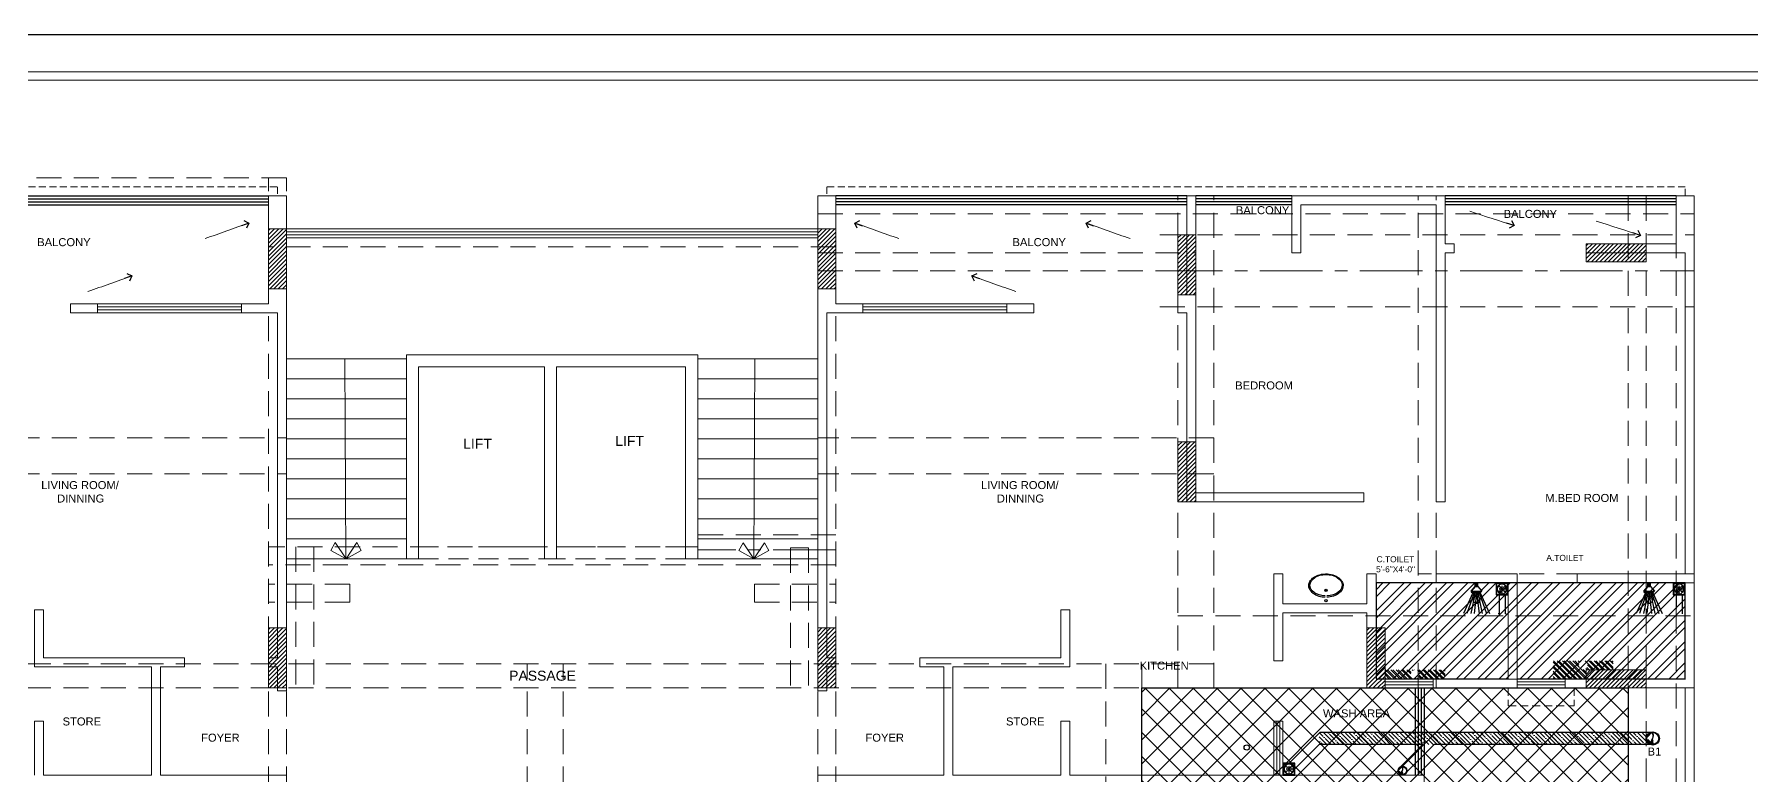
# Model space of a CAD drawing. Header units: inches. Extents: x 1807 to 67852, y 1160 to 20242.
# Drawn here: x 16992 to 17851, y 9468 to 9839 of the extents above; entities that cross this region are included whole.
import ezdxf

# ---------------------------------------------------------------- set-up
doc = ezdxf.new("R2010")
doc.units = ezdxf.units.IN
doc.header["$MEASUREMENT"] = 0
doc.linetypes.add('CENTER', pattern=[2, 1.25, -0.25, 0.25, -0.25])
doc.linetypes.add('DASHED', pattern=[0.75, 0.5, -0.25])
doc.layers.get('0').update_dxf_attribs({"lineweight": 20})
for name, color, linetype, lineweight in [('$TD_AUDIT_GENERATED_(67B1F)', 8, 'Continuous', 15), ('02WINDOW & DOTTED', 8, 'Continuous', 20), ('3 P.V.C. PIPE', 232, 'Continuous', 30), ('4 upvc pip', 5, 'Continuous', 30), ('4 upvc pip hatch', 6, 'Continuous', 5), ('4. UPCV', 6, 'Continuous', 30), ('A-HATCH', 252, 'Continuous', 13), ('Bathing', 3, 'Continuous', 30), ('column_01', 7, 'Continuous', 18), ('Dummy wall', 8, 'Continuous', 18), ('HATCH', 8, 'Continuous', 0), ('N.WALL', 7, 'Continuous', 25), ('Nstair', 8, 'Continuous', 20), ('PROJ.', 8, 'DASHED', 20), ('RAILING', 8, 'Continuous', 25), ('SHOP TEXT', 7, 'Continuous', 15), ('SUNK', 216, 'Continuous', 30), ('SUNK HTACH', 165, 'Continuous', 15), ('wall', 7, 'Continuous', 20), ('WINDOW', 8, 'Continuous', 15)]:
    doc.layers.add(name, color=color, linetype=linetype, lineweight=lineweight)
doc.layers.add('K.Text', color=7, linetype='Continuous')
doc.styles.add('Krupalu', font='arial.ttf', dxfattribs={"height": 8})
doc.styles.add('Krupalu 1', font='arial.ttf')
doc.dimstyles.new('Krupalu', dxfattribs={"dimtxt": 4, "dimasz": 4, "dimexe": 0, "dimexo": 0, "dimgap": 0.09, "dimtad": 0, "dimtoh": 1, "dimdec": 0, "dimzin": 3, "dimdsep": 46, "dimlunit": 4, "dimtxsty": 'Krupalu', "dimblk": 'DOTSMALL', "dimcen": 0, "dimse1": 1, "dimse2": 1, "dimclrd": 256, "dimclre": 256, "dimclrt": 7, "dimadec": 0, "dimazin": 0, "dimtfac": 1, "dimtdec": 0, "dimtofl": 0, "dimtmove": 1, "dimatfit": 0, "dimldrblk": 'OPEN90', "dimfxl": 1, "dimtolj": 1, "dimtzin": 0, "dimlwd": -1, "dimarcsym": 0})
pattern_1 = [(45, (-2883.8112, 0), (-1.0606601718, 1.0606601718), [])]
pattern_2 = [(135, (29859.1354, -82036.0392), (1.325825215, 1.325825215), []), (135, (29858.2515, -82036.0392), (1.325825215, 1.325825215), [])]

# ---------------------------------------------------------------- blocks, each defined once
blk = doc.blocks.new('dfhtutrut')
at = {"layer": 'HATCH'}
h = blk.add_hatch(dxfattribs=at)
h.set_pattern_fill('ANSI31', color=256, scale=12, style=0)
h.set_pattern_definition(pattern_1)
h.paths.add_polyline_path([(142520.43, -629915.98), (142520.43, -629945.98), (142529.43, -629945.98), (142529.43, -629915.98)])
h = blk.add_hatch(dxfattribs=at)
h.set_pattern_fill('ANSI31', color=256, scale=12, style=0)
h.set_pattern_definition(pattern_1)
h.paths.add_polyline_path([(142794.93, -629915.98), (142794.93, -629945.98), (142803.93, -629945.98), (142803.93, -629915.98)])
h = blk.add_hatch(dxfattribs=at)
h.set_pattern_fill('ANSI31', color=256, scale=12, style=0)
h.set_pattern_definition(pattern_1)
h.paths.add_polyline_path([(142974.93, -629918.98), (142974.93, -629948.98), (142983.93, -629948.98), (142983.93, -629918.98)])
h = blk.add_hatch(dxfattribs=at)
h.set_pattern_fill('ANSI31', color=256, scale=12, style=0)
h.set_pattern_definition(pattern_1)
h.paths.add_polyline_path([(143208.93, -629932.48), (143178.93, -629932.48), (143178.93, -629923.48), (143208.93, -629923.48)])
h = blk.add_hatch(dxfattribs=at)
h.set_pattern_fill('ANSI31', color=256, scale=12, style=0)
h.set_pattern_definition(pattern_1)
h.paths.add_polyline_path([(142983.93, -630052.48), (142983.93, -630022.48), (142974.93, -630022.48), (142974.93, -630052.48)])
h = blk.add_hatch(dxfattribs=at)
h.set_pattern_fill('ANSI31', color=256, scale=12, style=0)
h.set_pattern_definition(pattern_1)
h.paths.add_polyline_path([(142529.43, -630145.48), (142529.43, -630115.48), (142520.43, -630115.48), (142520.43, -630145.48)])
h = blk.add_hatch(dxfattribs=at)
h.set_pattern_fill('ANSI31', color=256, scale=12, style=0)
h.set_pattern_definition(pattern_1)
h.paths.add_polyline_path([(142803.93, -630145.48), (142803.93, -630115.48), (142794.93, -630115.48), (142794.93, -630145.48)])
h = blk.add_hatch(dxfattribs=at)
h.set_pattern_fill('ANSI31', color=256, scale=12, style=0)
h.set_pattern_definition(pattern_1)
h.paths.add_polyline_path([(143078.43, -630145.48), (143078.43, -630115.48), (143069.43, -630115.48), (143069.43, -630145.48)])
h = blk.add_hatch(dxfattribs=at)
h.set_pattern_fill('ANSI31', color=256, scale=12, style=0)
h.set_pattern_definition(pattern_1)
h.paths.add_polyline_path([(143208.94, -630145.48), (143178.94, -630145.48), (143178.94, -630136.48), (143208.94, -630136.48)])
at = {"layer": 'column_01'}
for points in [[(142520.43, -629915.98), (142520.43, -629945.98), (142529.43, -629945.98), (142529.43, -629915.98)], [(142794.93, -629915.98), (142794.93, -629945.98), (142803.93, -629945.98), (142803.93, -629915.98)], [(142974.93, -629918.98), (142974.93, -629948.98), (142983.93, -629948.98), (142983.93, -629918.98)], [(143208.93, -629932.48), (143178.93, -629932.48), (143178.93, -629923.48), (143208.93, -629923.48)], [(142983.93, -630052.48), (142983.93, -630022.48), (142974.93, -630022.48), (142974.93, -630052.48)], [(142529.43, -630145.48), (142529.43, -630115.48), (142520.43, -630115.48), (142520.43, -630145.48)], [(142803.93, -630145.48), (142803.93, -630115.48), (142794.93, -630115.48), (142794.93, -630145.48)], [(143078.43, -630145.48), (143078.43, -630115.48), (143069.43, -630115.48), (143069.43, -630145.48)], [(143208.94, -630145.48), (143178.94, -630145.48), (143178.94, -630136.48), (143208.94, -630136.48)]]:
    blk.add_lwpolyline(points, close=True, dxfattribs=at)
blk = doc.blocks.new('Shower')
at = {"layer": 'Bathing'}
h = blk.add_hatch(color=256, dxfattribs=at)
h.paths.add_polyline_path([(60267.42, -3620.43), (60268.65, -3620.43), (60268.65, -3618.64), (60267.42, -3618.64)])
h.paths.add_polyline_path([(60270.16, -3623.63), (60270.73, -3622.8), (60265.35, -3622.8), (60266.15, -3623.63)])
at = {"layer": 'Bathing', "ltscale": 3}
for p, q in [((60267.42, -3620.43), (60265.35, -3622.8)), ((60267.42, -3620.43), (60267.42, -3618.64)), ((60268.65, -3618.64), (60267.42, -3618.64)), ((60268.65, -3618.64), (60267.42, -3618.64)), ((60268.65, -3620.43), (60267.42, -3620.43)), ((60268.65, -3620.43), (60267.42, -3620.43)), ((60268.65, -3620.43), (60268.65, -3618.64)), ((60268.65, -3620.43), (60270.73, -3622.8)), ((60266.15, -3623.63), (60261.5, -3634)), ((60266.78, -3623.63), (60263.15, -3634)), ((60267.42, -3623.63), (60265.17, -3634)), ((60265.35, -3622.8), (60266.15, -3623.63)), ((60270.73, -3622.8), (60265.35, -3622.8)), ((60266.15, -3623.63), (60270.16, -3623.63)), ((60268.04, -3623.63), (60266.8, -3634)), ((60268.04, -3623.63), (60269.27, -3634)), ((60268.65, -3623.63), (60270.9, -3634)), ((60269.29, -3623.63), (60272.92, -3634)), ((60269.92, -3623.63), (60274.57, -3634)), ((60270.16, -3623.63), (60270.73, -3622.8))]:
    blk.add_line(p, q, dxfattribs=at)
for points in [[(60267.42, -3620.43), (60265.35, -3622.8)], [(60270.73, -3622.8), (60268.65, -3620.43)]]:
    blk.add_lwpolyline(points, dxfattribs=at)
blk.add_circle((60268.04, -3627.04), 1.78, dxfattribs=at)
blk = doc.blocks.new('rwrwq')
at = {"layer": 'Bathing'}
for points in [[(19894.37, -3202.34), (19894.37, -3196.34), (19900.37, -3196.34), (19900.37, -3202.34)], [(19894.65, -3202.07), (19894.65, -3196.62), (19900.1, -3196.62), (19900.1, -3202.07)]]:
    blk.add_lwpolyline(points, close=True, dxfattribs=at)
for centre, radius in [((19897.37, -3199.34), 2.42), ((19895.5, -3199.34), 0.129), ((19895.93, -3197.89), 0.129), ((19895.93, -3200.79), 0.129), ((19896.22, -3199.34), 0.129), ((19896.42, -3198.38), 0.129), ((19896.42, -3200.3), 0.129), ((19896.87, -3199.34), 0.129), ((19896.94, -3198.91), 0.129), ((19896.94, -3199.77), 0.129), ((19897.37, -3198.11), 0.129), ((19897.37, -3198.11), 0.129), ((19897.37, -3198.83), 0.129), ((19897.37, -3198.83), 0.129), ((19897.37, -3199.34), 0.129), ((19897.37, -3199.85), 0.129), ((19897.37, -3199.85), 0.129), ((19897.37, -3200.57), 0.129), ((19897.37, -3200.57), 0.129), ((19897.37, -3201.28), 0.129), ((19897.37, -3201.28), 0.129), ((19897.81, -3198.91), 0.129), ((19897.81, -3199.77), 0.129), ((19897.88, -3199.34), 0.129), ((19898.33, -3198.38), 0.129), ((19898.33, -3200.3), 0.129), ((19898.52, -3199.34), 0.129), ((19898.82, -3197.89), 0.129), ((19898.82, -3200.79), 0.129)]:
    blk.add_circle(centre, radius, dxfattribs=at)
blk = doc.blocks.new('_DotSmall')
at = {"color": 0, "linetype": 'ByBlock', "const_width": 0.5}
blk.add_lwpolyline([(-0.0625, 0, 1), (0.0625, 0, 1)], format="xyb", close=True, dxfattribs=at)
blk = doc.blocks.new('_Open90')
at = {"color": 0, "linetype": 'ByBlock', "lineweight": -2}
for p, q in [((0, 0), (-1, 0)), ((-0.5, 0.5), (0, 0)), ((0, 0), (-0.5, -0.5))]:
    blk.add_line(p, q, dxfattribs=at)
blk = doc.blocks.new('zw$137B')
at = {"layer": '$TD_AUDIT_GENERATED_(67B1F)', "linetype": 'DASHED', "lineweight": -2, "ltscale": 25}
for p, q in [((-135, 94.5), (-573, 94.5)), ((-144, -268.5), (-144, 94.5)), ((-135, -268.5), (-135, 94.5)), ((-135, 85.5), (-573, 85.5)), ((130.5, 85.5), (568.5, 85.5)), ((130.5, -268.5), (130.5, 85.5)), ((139.5, -268.5), (139.5, 85.5)), ((310.5, -160.5), (310.5, 85.5)), ((328.5, -160.5), (328.5, 85.5)), ((430.5, -160.5), (430.5, 85.5)), ((439.5, -160.5), (439.5, 85.5)), ((535.5, 85.5), (535.5, -277.5)), ((544.5, 85.5), (544.5, -277.5)), ((559.5, 85.5), (559.5, -1140)), ((568.5, 85.5), (568.5, -1140)), ((139.5, 69), (-144, 69)), ((130.5, 76.5), (568.5, 76.5)), ((301.5, 66), (568.5, 66)), ((139.5, 60), (-144, 60)), ((301.5, 30), (568.5, 30)), ((139.5, -84), (70.5, -84)), ((70.5, -90), (-144, -90)), ((139.5, -99), (-144, -99)), ((310.5, -124.5), (568.5, -124.5)), ((328.5, -148.5), (-424.5, -148.5)), ((274.5, -148.5), (274.5, -516)), ((292.5, -148.5), (292.5, -516)), ((328.5, -160.5), (-424.5, -160.5)), ((310.5, -160.5), (568.5, -160.5)), ((568.5, -160.5), (422.64, -160.5))]:
    blk.add_line(p, q, dxfattribs=at)
at = {"layer": '$TD_AUDIT_GENERATED_(67B1F)', "linetype": 'CENTER', "lineweight": -2, "ltscale": 25}
for p, q in [((301.5, 48), (568.5, 48)), ((139.5, -91.5), (70.5, -91.5))]:
    blk.add_line(p, q, dxfattribs=at)
at = {"layer": '$TD_AUDIT_GENERATED_(67B1F)', "color": 3, "linetype": 'DASHED', "lineweight": -2, "ltscale": 25}
for p, q in [((-327.19, -35.5), (-135, -35.5)), ((328.5, -35.5), (130.5, -35.5)), ((-327.19, -53.5), (-135, -53.5)), ((328.5, -53.5), (130.5, -53.5)), ((-14.66, -268.5), (-14.66, -148.5)), ((3.34, -268.5), (3.34, -148.5))]:
    blk.add_line(p, q, dxfattribs=at)
at = {"layer": '$TD_AUDIT_GENERATED_(67B1F)', "linetype": 'DASHED', "lineweight": -2, "ltscale": 25}
for points in [[(130.5, 57), (319.5, 57)], [(130.5, 48), (319.5, 48)], [(568.5, -103.5), (430.5, -103.5)], [(568.5, -108), (430.5, -108)]]:
    blk.add_lwpolyline(points, dxfattribs=at)
at = {"layer": '$TD_AUDIT_GENERATED_(67B1F)', "color": 3, "linetype": 'DASHED', "lineweight": -2, "ltscale": 25}
for points in [[(-130.31, -90), (-130.31, -160.5)], [(-121.31, -90), (-121.31, -160.5)], [(116.81, -90.46), (116.81, -160.5)], [(125.81, -90.46), (116.81, -90.46)], [(125.81, -90.46), (125.81, -160.5)], [(-103.38, -108.59), (-144, -108.59)], [(-103.38, -108.59), (-103.38, -117.59)], [(98.88, -108.59), (139.5, -108.59)], [(98.88, -117.59), (98.88, -108.59)], [(-103.38, -117.59), (-144, -117.59)], [(98.88, -117.59), (139.5, -117.59)]]:
    blk.add_lwpolyline(points, dxfattribs=at)

msp = doc.modelspace()

# ---------------------------------------------------------------- hatches: boundary and pattern name
at = {"layer": '4 upvc pip hatch'}
h = msp.add_hatch(dxfattribs=at)
h.set_pattern_fill('ANSI35', color=256, scale=12, angle=180, style=0)
h.set_pattern_definition([(135, (41561.6698, 282.477), (2.12132034, 2.12132034), []), (135, (41559.5484, 282.477), (2.12132034, 2.12132034), [3.75, -0.75, 0, -0.75])])
h.paths.add_polyline_path([(17797.78, 9483.94), (17634.36, 9483.94), (17634.36, 9489.94), (17797.78, 9489.94)])
at = {"layer": '4 upvc pip hatch', "ltscale": 10}
h = msp.add_hatch(dxfattribs=at)
h.set_pattern_fill('ANSI31', color=256, scale=3, angle=180, style=0)
h.set_pattern_definition([(135, (81485.6785, -131239.00237), (0.2651650429, 0.2651650429), [])])
edge = h.paths.add_edge_path()
edge.add_spline(control_points=[(17801.29, 9483.97), (17800.88, 9484.53), (17799.85, 9485.92), (17802.12, 9487.98), (17801.13, 9489.37), (17800.73, 9489.94)], knot_values=[0, 0, 0, 0, 1.259254, 3.09623, 4.348223, 4.348223, 4.348223, 4.348223], degree=3, periodic=0)
edge.add_arc((17801.08, 9486.96), 3, 180, 276.73796, ccw=False)
edge.add_arc((17801.08, 9486.96), 3, 94.06339, 180, ccw=False)
h = msp.add_hatch(dxfattribs=at)
h.set_pattern_fill('ANSI31', color=256, scale=2, angle=180, style=0)
h.set_pattern_definition([(135, (60132.385, -84346.43307), (0.1767766953, 0.1767766953), [])])
edge = h.paths.add_edge_path()
edge.add_spline(control_points=[(17676.13, 9468.88), (17675.85, 9469.26), (17675.17, 9470.18), (17676.68, 9471.55), (17676.02, 9472.48), (17675.75, 9472.86)], knot_values=[0, 0, 0, 0, 1.259254, 3.09623, 4.348223, 4.348223, 4.348223, 4.348223], degree=3, periodic=0)
edge.add_arc((17675.99, 9470.87), 2, 180, 276.73796, ccw=False)
edge.add_arc((17675.99, 9470.87), 2, 94.06339, 180, ccw=False)
at = {"layer": 'Dummy wall', "ltscale": 10}
h = msp.add_hatch(dxfattribs=at)
h.set_pattern_fill('ANSI32', color=256, scale=5, angle=180, style=0)
h.set_pattern_definition(pattern_2)
h.paths.add_polyline_path([(17697.28, 9516.67), (17697.28, 9521.17), (17686.72, 9521.17), (17685.26, 9521.17), (17682.28, 9521.17, -2.414214), (17680.14, 9519.03, -0.408178), (17682.24, 9521.17), (17679.3, 9521.17), (17677.75, 9521.17), (17667.28, 9521.17), (17667.28, 9516.67), (17691.28, 9516.67)])
h = msp.add_hatch(dxfattribs=at)
h.set_pattern_fill('ANSI32', color=256, scale=5, angle=180, style=0)
h.set_pattern_definition(pattern_2)
h.paths.add_polyline_path([(17767.78, 9516.67), (17767.78, 9521.17), (17781.28, 9521.17), (17781.28, 9525.67), (17769.26, 9525.67), (17766.28, 9525.67, -2.414214), (17764.14, 9523.53, -0.414214), (17766.28, 9525.67), (17763.3, 9525.67), (17751.28, 9525.67), (17751.28, 9516.67), (17757.28, 9516.67)])
at = {"layer": 'SUNK HTACH', "ltscale": 10}
h = msp.add_hatch(dxfattribs=at)
h.set_pattern_fill('ANSI32', color=63, scale=20, angle=180, style=0)
h.set_pattern_definition([(45, (16684.781, 9516.628), (-5.3033, 5.3033), []), (45, (16688.317, 9516.628), (-5.3033, 5.3033), [])])
h.paths.add_polyline_path([(17817.28, 9564.67), (17662.78, 9564.67), (17662.78, 9516.72), (17817.28, 9516.63)])
h = msp.add_hatch(dxfattribs=at)
h.set_pattern_fill('ANSI37', color=1, scale=67.5, style=0)
h.set_pattern_definition([(45, (11951.298, -55328.927), (-5.9662135, 5.9662135), []), (135, (11951.298, -55328.927), (-5.9662135, -5.9662135), [])])
h.paths.add_polyline_path([(17545.78, 9512.17), (17788.78, 9512.17), (17788.78, 9404.17), (17545.78, 9404.17)])

# ---------------------------------------------------------------- linework, layer by layer
at = {"layer": '02WINDOW & DOTTED'}
for p, q in [((17118.28, 9741.67), (17383.78, 9741.67)), ((17118.28, 9740.17), (17383.78, 9740.17)), ((17118.28, 9738.67), (17383.78, 9738.67)), ((17118.28, 9737.17), (17383.78, 9737.17))]:
    msp.add_line(p, q, dxfattribs=at)
at = {"layer": '02WINDOW & DOTTED', "linetype": 'DASHED', "ltscale": 20}
for p, q in [((17184.28, 9582.67), (17247.28, 9582.67)), ((17317.78, 9582.67), (17253.28, 9582.67)), ((17184.28, 9576.67), (17247.28, 9576.67)), ((17317.78, 9576.67), (17253.28, 9576.67))]:
    msp.add_line(p, q, dxfattribs=at)
at = {"layer": '3 P.V.C. PIPE', "ltscale": 50}
for p, q in [((17724.28, 9558.67), (17724.28, 9549.29)), ((17727.28, 9558.67), (17727.28, 9549.29)), ((17812.78, 9558.67), (17812.78, 9551.95)), ((17815.78, 9558.67), (17815.78, 9549.29)), ((17724.28, 9549.29), (17723.78, 9549.29)), ((17727.78, 9549.29), (17727.28, 9549.29))]:
    msp.add_line(p, q, dxfattribs=at)
at = {"layer": '4 upvc pip'}
msp.add_lwpolyline([(16490.39, 9838.79), (18913.59, 9838.79), (18913.59, 8125.42), (16490.39, 8125.42)], close=True, dxfattribs=at)
at = {"layer": '4. UPCV', "ltscale": 10}
for p, q in [((17634.71, 9489.93), (17619.18, 9474.4)), ((17634.36, 9483.93), (17622.01, 9471.57)), ((17686.22, 9483.94), (17634.36, 9483.93)), ((17801.08, 9489.96), (17634.71, 9489.93)), ((17674.57, 9472.29), (17686.22, 9483.94)), ((17677.4, 9469.46), (17691.88, 9483.94)), ((17801.08, 9483.96), (17691.88, 9483.94))]:
    msp.add_line(p, q, dxfattribs=at)
for centre, radius in [((17801.08, 9486.96), 3.3), ((17801.08, 9486.96), 3), ((17675.99, 9470.87), 2.2), ((17675.99, 9470.87), 2)]:
    msp.add_circle(centre, radius, dxfattribs=at)
for points, knots in [([(17801.29, 9483.97), (17800.88, 9484.53), (17799.85, 9485.92), (17802.12, 9487.98), (17801.13, 9489.37), (17800.73, 9489.94)], [0, 0, 0, 0, 1.888881, 4.644345, 6.522333, 6.522333, 6.522333, 6.522333]), ([(17676.13, 9468.88), (17675.85, 9469.26), (17675.17, 9470.18), (17676.68, 9471.55), (17676.02, 9472.48), (17675.75, 9472.86)], [0, 0, 0, 0, 1.259254, 3.096229, 4.348222, 4.348222, 4.348222, 4.348222])]:
    msp.add_open_spline(points, degree=3, knots=knots, dxfattribs=at)
at = {"layer": 'A-HATCH'}
for points in [[(18847.85, 9820.03), (16552.06, 9820.03, 0.414214), (16509.16, 9777.12), (16509.16, 8191.17, 0.414214), (16556.14, 8144.18), (18844.79, 8144.18, 0.414214), (18894.83, 8194.22), (18894.83, 9773.04, 0.414214)], [(18847.85, 9815.86), (16552.06, 9815.86, 0.414214), (16513.33, 9777.12), (16513.33, 8191.17, 0.414214), (16556.14, 8148.35), (18844.79, 8148.35, 0.414214), (18890.66, 8194.22), (18890.66, 9773.04, 0.414214)]]:
    msp.add_lwpolyline(points, format="xyb", close=True, dxfattribs=at)
at = {"layer": 'Bathing'}
for centre, radius in [((17637.82, 9561.01), 0.548), ((17637.82, 9561.01), 0.403), ((17637.76, 9555.79), 0.616)]:
    msp.add_circle(centre, radius, dxfattribs=at)
at = {"layer": 'Bathing', "extrusion": (-0.000530124, 2.76424e-10, 1)}
msp.add_circle((17598.17, 9482.44, -8.88), 1.32, dxfattribs=at)
at = {"layer": 'Bathing', "extrusion": (0, 0, -1)}
msp.add_ellipse((17637.82, 9563.52), major_axis=(8.06, 0), ratio=0.663758, start_param=1.630196, end_param=7.796446, dxfattribs=at)
at = {"layer": 'Bathing'}
for points, knots in [([(17637.44, 9557.49), (17636.39, 9557.52), (17635.35, 9557.68), (17633.25, 9558.29), (17632.23, 9558.79), (17630.56, 9560.06), (17629.93, 9560.83), (17629.31, 9562.27), (17629.19, 9562.91), (17629.26, 9564.18), (17629.44, 9564.8), (17630.08, 9565.97), (17630.52, 9566.51), (17631.63, 9567.45), (17632.29, 9567.86), (17634.08, 9568.68), (17635.3, 9568.99), (17637.82, 9569.24), (17639.12, 9569.17), (17641.55, 9568.65), (17642.68, 9568.21), (17644.56, 9567.01), (17645.31, 9566.25), (17646.14, 9564.75), (17646.33, 9564.04), (17646.33, 9563.33)], [1.610972, 1.610972, 1.610972, 1.610972, 1.985827, 1.985827, 2.425311, 2.425311, 2.864794, 2.864794, 3.176532, 3.176532, 3.48827, 3.48827, 3.800008, 3.800008, 4.111746, 4.111746, 4.567037, 4.567037, 5.022328, 5.022328, 5.477619, 5.477619, 5.93291, 5.93291, 6.283185, 6.283185, 6.283185, 6.283185]), ([(17646.33, 9563.33), (17646.33, 9562.87), (17646.25, 9562.4), (17645.79, 9561.1), (17645.21, 9560.3), (17643.64, 9558.98), (17642.64, 9558.44), (17640.49, 9557.73), (17639.33, 9557.53), (17638.17, 9557.49)], [0, 0, 0, 0, 0.227893, 0.227893, 0.667377, 0.667377, 1.10686, 1.10686, 1.523521, 1.523521, 1.523521, 1.523521])]:
    msp.add_open_spline(points, degree=3, knots=knots, dxfattribs=at)
at = {"layer": 'Nstair', "ltscale": 10}
for p, q in [((17178.28, 9676.67), (17118.28, 9676.67)), ((17147.51, 9676.68), (17148.03, 9576.68)), ((17323.78, 9676.67), (17383.78, 9676.67)), ((17352.38, 9676.67), (17351.85, 9576.67)), ((17178.28, 9666.67), (17118.28, 9666.67)), ((17323.78, 9666.67), (17383.78, 9666.67)), ((17178.28, 9656.67), (17118.28, 9656.67)), ((17323.78, 9656.67), (17383.78, 9656.67)), ((17178.28, 9646.67), (17118.28, 9646.67)), ((17323.78, 9646.67), (17383.78, 9646.67)), ((17178.28, 9636.67), (17118.28, 9636.67)), ((17323.78, 9636.67), (17383.78, 9636.67)), ((17178.28, 9626.67), (17118.28, 9626.67)), ((17323.78, 9626.67), (17383.78, 9626.67)), ((17178.28, 9616.67), (17118.28, 9616.67)), ((17323.78, 9616.67), (17383.78, 9616.67)), ((17178.28, 9606.67), (17118.28, 9606.67)), ((17323.78, 9606.67), (17383.78, 9606.67)), ((17178.28, 9596.67), (17118.28, 9596.67)), ((17323.78, 9596.67), (17383.78, 9596.67)), ((17178.28, 9586.67), (17118.28, 9586.67)), ((17323.78, 9586.67), (17383.78, 9586.67)), ((17140.49, 9580.9), (17142.66, 9584.79)), ((17148.04, 9576.68), (17140.49, 9580.9)), ((17142.66, 9584.79), (17148.04, 9576.68)), ((17153.41, 9584.79), (17148.04, 9576.68)), ((17148.04, 9576.68), (17155.58, 9580.9)), ((17155.58, 9580.9), (17153.41, 9584.79)), ((17344.31, 9580.9), (17346.48, 9584.78)), ((17351.86, 9576.68), (17344.31, 9580.9)), ((17346.48, 9584.78), (17351.86, 9576.68)), ((17357.23, 9584.78), (17351.86, 9576.68)), ((17351.86, 9576.68), (17359.4, 9580.9)), ((17359.4, 9580.9), (17357.23, 9584.78)), ((17178.28, 9576.67), (17118.28, 9576.67)), ((17323.78, 9576.67), (17383.78, 9576.67))]:
    msp.add_line(p, q, dxfattribs=at)
at = {"layer": 'PROJ.', "ltscale": 8}
for p, q in [((17728.78, 9512.17), (17728.78, 9503.17)), ((17761.78, 9512.17), (17761.78, 9503.17)), ((17728.78, 9503.17), (17761.78, 9503.17))]:
    msp.add_line(p, q, dxfattribs=at)
at = {"layer": 'PROJ.', "ltscale": 7}
for points in [[(16684.78, 9758.17), (16684.78, 9762.67), (17113.78, 9762.67), (17113.78, 9758.17)], [(17817.28, 9758.17), (17817.28, 9762.67), (17388.28, 9762.67), (17388.28, 9758.17)]]:
    msp.add_lwpolyline(points, dxfattribs=at)
at = {"layer": 'RAILING'}
for p, q in [((16933.78, 9758.17), (17109.28, 9758.17)), ((17568.28, 9758.17), (17392.78, 9758.17)), ((17620.78, 9758.17), (17572.78, 9758.17)), ((17812.78, 9758.17), (17697.28, 9758.17)), ((16933.78, 9756.67), (17109.28, 9756.67)), ((16933.78, 9755.17), (17109.28, 9755.17)), ((16933.78, 9753.67), (17109.28, 9753.67)), ((17568.28, 9756.67), (17392.78, 9756.67)), ((17568.28, 9755.17), (17392.78, 9755.17)), ((17568.28, 9753.67), (17392.78, 9753.67)), ((17620.78, 9756.67), (17572.78, 9756.67)), ((17620.78, 9755.17), (17572.78, 9755.17)), ((17620.78, 9753.67), (17572.78, 9753.67)), ((17812.78, 9756.67), (17697.28, 9756.67)), ((17812.78, 9755.17), (17697.28, 9755.17)), ((17812.78, 9753.67), (17697.28, 9753.67)), ((17682.28, 9512.17), (17682.28, 9468.67)), ((17683.78, 9512.17), (17683.78, 9468.67)), ((17685.28, 9512.17), (17685.28, 9468.67)), ((17686.78, 9512.17), (17686.78, 9468.67))]:
    msp.add_line(p, q, dxfattribs=at)
at = {"layer": 'SUNK'}
for points in [[(17817.28, 9564.67), (17662.78, 9564.67), (17662.78, 9516.72), (17817.28, 9516.63)], [(17545.78, 9512.17), (17788.78, 9512.17), (17788.78, 9404.17), (17545.78, 9404.17)]]:
    msp.add_lwpolyline(points, close=True, dxfattribs=at)
at = {"layer": 'wall'}
for p, q in [((17109.28, 9758.17), (17109.28, 9704.17)), ((17109.28, 9758.17), (17118.28, 9758.17)), ((17118.28, 9758.17), (17118.28, 9510.67)), ((17383.78, 9758.17), (17383.78, 9510.67)), ((17392.78, 9758.17), (17383.78, 9758.17)), ((17392.78, 9758.17), (17392.78, 9704.17)), ((17568.28, 9758.17), (17568.28, 9708.67)), ((17572.78, 9758.17), (17568.28, 9758.17)), ((17572.78, 9758.17), (17572.78, 9609.67)), ((17620.78, 9758.17), (17620.78, 9729.67)), ((17697.28, 9758.17), (17620.78, 9758.17)), ((17697.28, 9758.17), (17697.28, 9734.17)), ((17812.78, 9734.17), (17812.78, 9758.17)), ((17821.78, 9758.17), (17812.78, 9758.17)), ((17821.78, 9758.17), (17821.78, 9512.17)), ((17625.28, 9753.67), (17625.28, 9729.67)), ((17692.78, 9753.67), (17625.28, 9753.67)), ((17692.78, 9753.67), (17692.78, 9605.17)), ((17697.28, 9734.17), (17701.78, 9734.17)), ((17701.78, 9729.67), (17701.78, 9734.17)), ((17767.78, 9729.67), (17767.78, 9734.17)), ((17767.78, 9734.17), (17812.78, 9734.17)), ((17767.78, 9734.17), (17797.78, 9734.17)), ((17767.78, 9725.17), (17767.78, 9734.17)), ((17797.78, 9734.17), (17797.78, 9725.17)), ((17620.78, 9729.67), (17625.28, 9729.67)), ((17697.28, 9729.67), (17701.78, 9729.67)), ((17697.28, 9729.67), (17697.28, 9605.17)), ((17767.78, 9729.67), (17817.28, 9729.67)), ((17797.78, 9725.17), (17767.78, 9725.17)), ((17817.28, 9729.67), (17817.28, 9569.17)), ((17563.78, 9699.67), (17563.78, 9708.67)), ((17563.78, 9708.67), (17568.28, 9708.67)), ((17010.28, 9704.17), (17010.28, 9699.67)), ((17010.28, 9704.17), (17023.78, 9704.17)), ((17010.28, 9699.67), (17023.78, 9699.67)), ((17023.78, 9699.67), (17023.78, 9704.17)), ((17095.78, 9699.67), (17095.78, 9704.17)), ((17095.78, 9704.17), (17109.28, 9704.17)), ((17095.78, 9699.67), (17113.78, 9699.67)), ((17113.78, 9699.67), (17113.78, 9527.17)), ((17388.28, 9699.67), (17388.28, 9527.17)), ((17406.28, 9699.67), (17388.28, 9699.67)), ((17406.28, 9704.17), (17392.78, 9704.17)), ((17406.28, 9699.67), (17406.28, 9704.17)), ((17491.78, 9704.17), (17478.28, 9704.17)), ((17478.28, 9699.67), (17478.28, 9704.17)), ((17491.78, 9699.67), (17478.28, 9699.67)), ((17491.78, 9704.17), (17491.78, 9699.67)), ((17568.28, 9699.67), (17563.78, 9699.67)), ((17568.28, 9699.67), (17568.28, 9605.17)), ((17253.28, 9678.67), (17178.28, 9678.67)), ((17178.28, 9678.67), (17178.28, 9576.67)), ((17184.28, 9576.67), (17184.28, 9672.67)), ((17184.28, 9672.67), (17247.28, 9672.67)), ((17247.28, 9678.67), (17323.78, 9678.67)), ((17247.28, 9672.67), (17247.28, 9576.67)), ((17247.28, 9576.67), (17247.28, 9672.67)), ((17253.28, 9576.67), (17253.28, 9672.67)), ((17317.78, 9672.67), (17253.28, 9672.67)), ((17253.28, 9672.67), (17253.28, 9576.67)), ((17317.78, 9576.67), (17317.78, 9672.67)), ((17323.78, 9678.67), (17323.78, 9576.67)), ((17656.78, 9605.17), (17568.28, 9605.17)), ((17656.78, 9609.67), (17572.78, 9609.67)), ((17656.78, 9609.67), (17656.78, 9605.17)), ((17697.28, 9605.17), (17692.78, 9605.17)), ((17178.28, 9576.67), (17184.28, 9576.67)), ((17247.28, 9576.67), (17253.28, 9576.67)), ((17253.28, 9576.67), (17247.28, 9576.67)), ((17323.78, 9576.67), (17317.78, 9576.67)), ((17611.78, 9569.17), (17616.28, 9569.17)), ((17611.78, 9569.17), (17611.78, 9525.67)), ((17616.28, 9569.17), (17616.28, 9554.17)), ((17658.28, 9569.17), (17658.28, 9554.17)), ((17658.28, 9569.17), (17662.78, 9569.17)), ((17662.78, 9569.17), (17662.78, 9516.67)), ((17692.78, 9569.17), (17692.78, 9564.67)), ((17692.78, 9569.17), (17733.28, 9569.17)), ((17692.78, 9564.67), (17728.78, 9564.67)), ((17728.78, 9564.67), (17728.78, 9516.67)), ((17733.28, 9569.17), (17733.28, 9512.17)), ((17763.28, 9569.17), (17763.28, 9564.67)), ((17763.28, 9569.17), (17817.28, 9569.17)), ((17763.28, 9564.67), (17817.28, 9564.67)), ((17817.28, 9564.67), (17817.28, 9516.67)), ((17616.28, 9554.17), (17658.28, 9554.17)), ((16992.28, 9551.17), (16992.28, 9522.67)), ((16996.78, 9551.17), (16992.28, 9551.17)), ((16996.78, 9551.17), (16996.78, 9527.17)), ((17505.28, 9551.17), (17505.28, 9527.17)), ((17505.28, 9551.17), (17509.78, 9551.17)), ((17509.78, 9551.17), (17509.78, 9522.67)), ((17616.28, 9549.67), (17658.28, 9549.67)), ((17616.28, 9549.67), (17616.28, 9525.67)), ((17658.28, 9549.67), (17658.28, 9512.17)), ((17658.28, 9512.17), (17658.28, 9542.17)), ((17658.28, 9542.17), (17667.28, 9542.17)), ((17667.28, 9542.17), (17667.28, 9512.17)), ((17067.28, 9527.17), (16996.78, 9527.17)), ((17067.28, 9527.17), (17067.28, 9522.67)), ((17109.28, 9527.17), (17109.28, 9522.67)), ((17109.28, 9527.17), (17113.78, 9527.17)), ((17392.78, 9527.17), (17388.28, 9527.17)), ((17392.78, 9527.17), (17392.78, 9522.67)), ((17434.78, 9527.17), (17434.78, 9522.67)), ((17434.78, 9527.17), (17505.28, 9527.17)), ((17050.78, 9522.67), (16992.28, 9522.67)), ((17050.78, 9522.67), (17050.78, 9468.67)), ((17055.28, 9522.67), (17055.28, 9468.67)), ((17067.28, 9522.67), (17055.28, 9522.67)), ((17109.28, 9522.67), (17113.78, 9522.67)), ((17113.78, 9522.67), (17113.78, 9510.67)), ((17392.78, 9522.67), (17388.28, 9522.67)), ((17388.28, 9522.67), (17388.28, 9510.67)), ((17434.78, 9522.67), (17446.78, 9522.67)), ((17446.78, 9522.67), (17446.78, 9468.67)), ((17451.28, 9522.67), (17451.28, 9468.67)), ((17451.28, 9522.67), (17509.78, 9522.67)), ((17611.78, 9525.67), (17616.28, 9525.67)), ((17767.79, 9521.17), (17797.79, 9521.17)), ((17767.79, 9512.17), (17767.79, 9521.17)), ((17797.79, 9521.17), (17797.79, 9512.17)), ((17118.28, 9510.67), (17113.78, 9510.67)), ((17383.78, 9510.67), (17388.28, 9510.67)), ((17658.28, 9512.17), (17667.28, 9512.17)), ((17667.28, 9512.17), (17658.28, 9512.17)), ((17662.78, 9516.67), (17667.28, 9516.67)), ((17667.28, 9516.67), (17667.28, 9512.17)), ((17691.28, 9516.67), (17728.78, 9516.67)), ((17691.28, 9516.67), (17691.28, 9512.17)), ((17691.28, 9512.17), (17733.28, 9512.17)), ((17757.28, 9516.67), (17757.28, 9512.17)), ((17757.28, 9516.67), (17817.28, 9516.67)), ((17757.28, 9512.17), (17821.78, 9512.17)), ((17797.79, 9512.17), (17767.79, 9512.17)), ((17817.28, 9512.17), (17817.28, 9404.17)), ((17821.78, 9512.17), (17821.78, 9404.17)), ((16996.78, 9495.67), (16992.28, 9495.67)), ((16992.28, 9495.67), (16992.28, 9468.67)), ((16996.78, 9495.67), (16996.78, 9468.67)), ((17505.28, 9495.67), (17509.78, 9495.67)), ((17505.28, 9495.67), (17505.28, 9468.67)), ((17509.78, 9495.67), (17509.78, 9468.67)), ((17611.78, 9495.67), (17616.28, 9495.67)), ((17050.78, 9468.67), (16996.78, 9468.67)), ((17118.28, 9468.67), (17055.28, 9468.67)), ((17118.28, 9468.67), (17118.28, 9464.17)), ((17383.78, 9468.67), (17446.78, 9468.67)), ((17383.78, 9468.67), (17383.78, 9464.17)), ((17451.28, 9468.67), (17505.28, 9468.67)), ((17509.78, 9468.67), (17686.78, 9468.67)), ((17686.78, 9468.67), (17686.78, 9464.17))]:
    msp.add_line(p, q, dxfattribs=at)
at = {"layer": 'WINDOW'}
for p, q in [((17023.78, 9704.17), (17095.78, 9704.17)), ((17023.78, 9702.67), (17095.78, 9702.67)), ((17023.78, 9701.17), (17095.78, 9701.17)), ((17023.78, 9699.67), (17095.78, 9699.67)), ((17478.28, 9704.17), (17406.28, 9704.17)), ((17478.28, 9702.67), (17406.28, 9702.67)), ((17478.28, 9701.17), (17406.28, 9701.17)), ((17478.28, 9699.67), (17406.28, 9699.67)), ((17691.28, 9516.67), (17667.28, 9516.67)), ((17691.28, 9515.17), (17667.28, 9515.17)), ((17667.28, 9513.67), (17691.28, 9513.67)), ((17667.28, 9512.17), (17691.28, 9512.17)), ((17733.28, 9516.67), (17757.28, 9516.67)), ((17733.28, 9515.17), (17757.28, 9515.17)), ((17733.28, 9513.67), (17757.28, 9513.67)), ((17733.28, 9512.17), (17757.28, 9512.17)), ((17611.78, 9495.67), (17611.78, 9468.67)), ((17613.28, 9495.67), (17613.28, 9468.67)), ((17614.78, 9495.67), (17614.78, 9468.67)), ((17616.28, 9495.67), (17616.28, 9468.67))]:
    msp.add_line(p, q, dxfattribs=at)

# ---------------------------------------------------------------- block references
at = {"layer": '$TD_AUDIT_GENERATED_(67B1F)'}
msp.add_blockref('zw$137B', (17253.28, 9672.67), dxfattribs=at)
at = {"layer": 'Bathing', "xscale": -1}
for name, p in [('Shower', (77981.07, 13183.31)), ('rwrwq', (37623.15, 12761.02)), ('Shower', (78067.32, 13183.31)), ('rwrwq', (37711.65, 12761.02)), ('rwrwq', (37516.65, 12671.02))]:
    msp.add_blockref(name, p, dxfattribs=at)
at = {"layer": 'Bathing', "xscale": -1, "rotation": 359.9999999999994}
msp.add_blockref('rwrwq', (37711.65, 12761.02), dxfattribs=at)
at = {"layer": 'column_01'}
msp.add_blockref('dfhtutrut', (-125411.15, 639657.65), dxfattribs=at)

# ---------------------------------------------------------------- texts
at = {"layer": '4. UPCV', "ltscale": 10, "style": 'Krupalu 1'}
msp.add_text('B1', height=4, dxfattribs=at).set_placement((17798.53, 9478.4))
at = {"layer": 'K.Text', "style": 'Krupalu 1'}
for s, height, p in [('BALCONY', 4, (17592.75, 9748.92)), ('BALCONY', 4, (17726.56, 9747.07)), ('BALCONY', 4, (16993.71, 9732.95)), ('BALCONY', 4, (17481.1, 9732.96)), ('BEDROOM', 4, (17592.41, 9661.35)), ('LIVING ROOM/', 4, (16995.71, 9611.56)), ('LIVING ROOM/', 4, (17465.36, 9611.56)), ('DINNING', 4, (17003.64, 9604.85)), ('DINNING', 4, (17473.29, 9604.85)), ('M.BED ROOM', 4, (17747.37, 9605.13)), ('C.TOILET', 3, (17663.08, 9575)), ('A.TOILET', 3, (17747.91, 9575.7)), ('5\'-6"X4\'-0"', 3, (17662.8, 9569.99)), ('KITCHEN', 4, (17544.66, 9521.32)), ('WASH AREA', 4, (17636.28, 9497.48)), ('STORE ', 4, (17006.4, 9493.44)), ('STORE ', 4, (17477.88, 9493.44)), ('FOYER ', 4, (17075.64, 9485.34)), ('FOYER ', 4, (17407.64, 9485.34))]:
    msp.add_text(s, height=height, dxfattribs=at).set_placement(p)
at = {"layer": 'SHOP TEXT', "ltscale": 0.1, "style": 'Krupalu 1'}
for s, p in [('LIFT', (17282.62, 9633.13)), ('LIFT', (17206.57, 9631.7)), ('PASSAGE', (17229.54, 9515.8))]:
    msp.add_text(s, height=5, dxfattribs=at).set_placement(p)

# ---------------------------------------------------------------- leaders
at = {"layer": 'N.WALL', "color": 1, "path_type": 1}
for points in [[(17731.86, 9743.2), (17709.69, 9750.37)], [(17099.53, 9744.52), (17077.58, 9736.72)], [(17402.34, 9744.52), (17424.3, 9736.72)], [(17517.88, 9744.52), (17539.84, 9736.72)], [(17794.97, 9738.35), (17772.8, 9745.51)], [(17041.04, 9718.07), (17019.08, 9710.27)], [(17460.83, 9718.07), (17482.79, 9710.27)]]:
    msp.add_leader(points, dimstyle='Krupalu', override={"dimgap": 0.09, "dimtad": 0, "dimclrd": 1}, dxfattribs=at)

doc.saveas('drawing.dxf')
